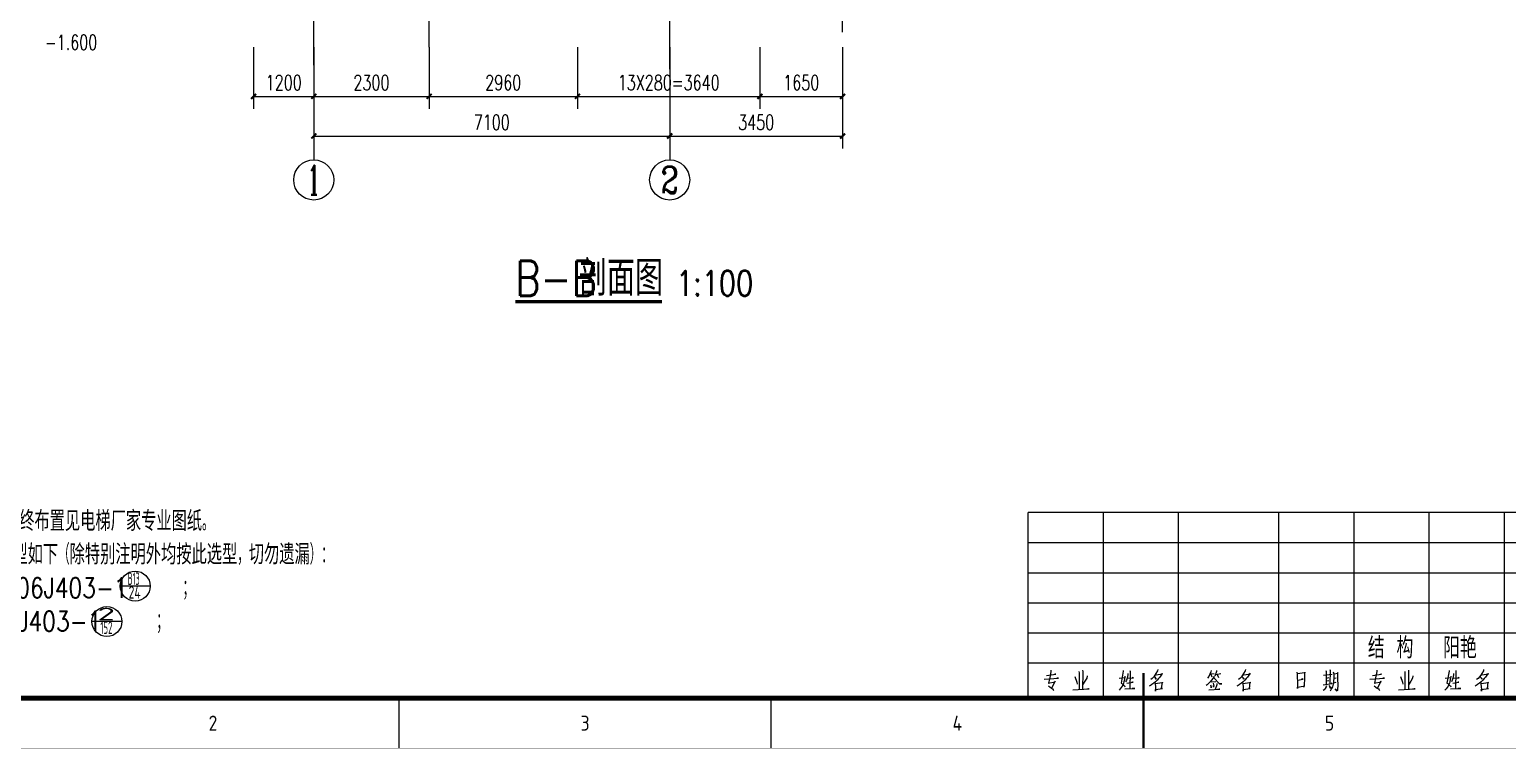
# Model space of a CAD drawing. Extents: x -93062 to 326984, y -142534 to 91021.
# Drawn here: x 140691 to 170173, y -112108 to -97748 of the extents above; entities that cross this region are included whole.
import ezdxf
from ezdxf.enums import TextEntityAlignment as Align

# ---------------------------------------------------------------- set-up
doc = ezdxf.new("R2010")
doc.units = 0
doc.header["$LTSCALE"] = 1000
doc.header["$MEASUREMENT"] = 0
doc.linetypes.add('DOTE', pattern=[2.42, 2, -0.2, 0.02, -0.2])
doc.layers.get('0').update_dxf_attribs({"color": 8})
doc.layers.get('Defpoints').update_dxf_attribs({"color": 8})
for name, color, linetype in [('AXIS', 8, 'Continuous'), ('AXIS_TEXT', 8, 'Continuous'), ('CENTRE LINE', 8, 'DOTE'), ('DIM_SYMB', 8, 'Continuous'), ('DOTE', 8, 'DOTE'), ('HQ1', 8, 'Continuous'), ('HQ2', 8, 'Continuous'), ('PUB_TEXT', 8, 'Continuous'), ('TEXT', 8, 'Continuous')]:
    doc.layers.add(name, color=color, linetype=linetype)
doc.styles.add('_TCH_AXIS', font='COMPLEX', dxfattribs={"bigfont": 'GBCBIG'})
doc.styles.add('_TCH_DIM', font='SIMPLEX', dxfattribs={"bigfont": 'GBCBIG'})
doc.styles.add('_TCH_DIM_T3', font='SIMPLEX', dxfattribs={"width": 0.705882, "bigfont": 'GBCBIG'})
doc.styles.add('HZTXT', font='geditxt.shx', dxfattribs={"width": 0.8, "bigfont": 'hztxt1.shx'})
doc.styles.get("Standard").update_dxf_attribs({"font": 'gbenor.shx', "bigfont": 'gbcbig.shx'})
doc.styles.add('TK', font='GEDITXT.SHX', dxfattribs={"width": 0.85, "height": 3.5, "bigfont": 'DXT.SHX'})
doc.dimstyles.new('_TCH_ARCH&&100', dxfattribs={"dimtxt": 297.5, "dimasz": 100, "dimexe": 250, "dimexo": 300, "dimgap": 126.25, "dimtad": 1, "dimdec": 0, "dimzin": 0, "dimdsep": 46, "dimtxsty": '_TCH_DIM_T3', "dimblk": 'ARCHTICK', "dimcen": 0.09, "dimazin": 2, "dimtfac": 1, "dimtdec": 0, "dimtix": 1, "dimtmove": 2, "dimatfit": 3, "dimfxl": 1, "dimtolj": 1, "dimtzin": 0, "dimarcsym": 0})

# ---------------------------------------------------------------- blocks, each defined once
blk = doc.blocks.new('GEDI_WK_A2')
at = {"color": 3}
for p, q in [((148.5, 0), (148.5, 10)), ((222.75, 0), (222.75, 10)), ((297, 0), (297, 10))]:
    blk.add_line(p, q, dxfattribs=at)
for points, const_width in [([(0, 0), (594, 0), (594, 420), (0, 420)], 0.1), ([(25, 10), (584, 10), (584, 410), (25, 410)], 1)]:
    blk.add_lwpolyline(points, close=True, dxfattribs=dict(at, const_width=const_width))
at = {"color": 3, "const_width": 0.5}
blk.add_lwpolyline([(297, 0), (297, 15)], dxfattribs=at)
at = {"color": 3}
for s, p in [('2', (111.38, 5)), ('3', (185.62, 5)), ('4', (259.88, 5)), ('5', (334.12, 5))]:
    blk.add_text(s, height=3, dxfattribs=at).set_placement(p, align=Align.MIDDLE)
blk = doc.blocks.new('GEDI_HQ1_2012')
at = {"layer": 'HQ1', "color": 2}
for p, q in [((0, 37), (-65, 37)), ((-65, 0), (-65, 37)), ((-50, 0), (-50, 37)), ((-35, 0), (-35, 37)), ((-15, 0), (-15, 37)), ((0, 0), (0, 37)), ((-65, 31), (0, 31)), ((-65, 25), (0, 25)), ((-65, 19), (0, 19)), ((-65, 13), (0, 13)), ((-65, 7), (0, 7)), ((0, 0), (0, 7)), ((-65, 0), (0, 0))]:
    blk.add_line(p, q, dxfattribs=at)
at = {"layer": 'HQ1', "color": 7, "lineweight": 0}
for points in [[(-61.84, 3.75), (-58.95, 3.96), (-59.09, 3.99), (-59.26, 3.96)], [(-61.32, 4.51), (-59.5, 4.74), (-59.61, 4.74), (-59.81, 4.67)], [(-60.48, 5.59), (-60.45, 5.32), (-60.68, 4.06), (-60.94, 2.94), (-61, 3), (-59.61, 3.24), (-59.64, 3.34), (-60.33, 1.98)], [(-55.7, 4.3), (-55.3, 3.17), (-55.24, 2.8)], [(-54.89, 5.32), (-54.83, 5.02), (-54.83, 1.71)], [(-54.16, 5.56), (-54.1, 5.29), (-54.16, 1.74)], [(-53.24, 4.44), (-53.3, 3.99), (-53.67, 3.34), (-54.13, 2.66)], [(-45.7, 4.4), (-45.7, 4.26), (-45.81, 3.69), (-45.9, 3.24), (-45.95, 2.94), (-46.07, 2.69), (-46.25, 2.39), (-46.42, 2.12), (-46.62, 1.84), (-46.85, 1.57)], [(-46.82, 3.96), (-45.72, 4.09)], [(-46.04, 5.53), (-46.04, 5.36), (-46.48, 3), (-46.3, 2.9), (-46.1, 2.73), (-45.92, 2.59), (-45.78, 2.42), (-45.7, 2.25)], [(-45.12, 4.88), (-45.12, 4.64), (-45.26, 3.99), (-45.4, 3.58), (-45.58, 3.21)], [(-45.29, 3), (-44.07, 3.17), (-44.22, 3.17), (-44.36, 3.11)], [(-45.17, 3.96), (-44.02, 4.06), (-44.1, 4.09), (-44.27, 4.06)], [(-44.71, 5.53), (-44.68, 5.32), (-44.74, 1.88)], [(-39.56, 4.64), (-39.47, 4.61), (-38.17, 4.84), (-38.25, 4.91), (-38.49, 4.57), (-38.74, 4.2), (-39.01, 3.89), (-39.3, 3.58), (-39.62, 3.27), (-39.96, 2.97), (-40.34, 2.69), (-40.4, 2.66), (-40.63, 2.52), (-40.86, 2.36)], [(-39.15, 5.7), (-39.18, 5.46), (-39.53, 4.91), (-39.73, 4.57), (-39.96, 4.26), (-40.25, 3.92), (-40.54, 3.69)], [(-39.88, 4.26), (-39.82, 4.23), (-39.5, 3.92), (-39.47, 3.75), (-39.59, 3.99)], [(-39.73, 3.04), (-39.67, 2.94), (-39.62, 2.08), (-39.59, 1.98), (-39.59, 1.37), (-39.62, 1.64), (-39.62, 1.74), (-38.19, 1.91), (-38.22, 1.91), (-38.37, 1.91), (-38.22, 3.17), (-38.17, 3.11), (-38.25, 3.07), (-39.64, 2.87)], [(-27.95, 4.37), (-27.98, 4.2), (-28.44, 3.58), (-28.47, 3.51), (-28.7, 3.21), (-29.11, 2.83), (-29.31, 2.66), (-29.51, 2.49)], [(-28.5, 5.49), (-28.53, 5.26), (-28.76, 4.74), (-28.96, 4.33), (-29.2, 3.99)], [(-28.73, 4.81), (-27.89, 4.91)], [(-28.53, 4.78), (-28.33, 4.26)], [(-27.57, 3.27), (-28.5, 3.14)], [(-28.01, 4.13), (-26.85, 2.83), (-26.38, 2.83), (-26.85, 2.87), (-27.08, 3.11)], [(-27.43, 5.49), (-27.4, 5.32), (-27.75, 4.37)], [(-27.6, 4.71), (-26.56, 4.88)], [(-27.28, 4.67), (-27.02, 4.13)], [(-22.07, 4.64), (-21.98, 4.61), (-20.68, 4.84), (-20.76, 4.91), (-20.99, 4.57), (-21.26, 4.2), (-21.52, 3.89), (-21.81, 3.58), (-22.12, 3.27), (-22.47, 2.97), (-22.85, 2.69), (-22.91, 2.66), (-23.14, 2.52), (-23.37, 2.36)], [(-21.66, 5.7), (-21.69, 5.46), (-22.04, 4.91), (-22.24, 4.57), (-22.47, 4.26), (-22.76, 3.92), (-23.05, 3.69)], [(-22.39, 4.26), (-22.33, 4.23), (-22.01, 3.92), (-21.98, 3.75), (-22.1, 3.99)], [(-22.24, 3.04), (-22.18, 2.94), (-22.12, 2.08), (-22.1, 1.98), (-22.1, 1.37), (-22.12, 1.64), (-22.12, 1.74), (-20.71, 1.91), (-20.74, 1.91), (-20.88, 1.91), (-20.74, 3.17), (-20.68, 3.11), (-20.76, 3.07), (-22.15, 2.87)], [(-11.41, 5.19), (-11.35, 4.84), (-11.32, 4.09), (-11.29, 3.31), (-11.29, 3.21), (-11.29, 2.66), (-11.29, 1.94), (-11.29, 2.18), (-10.17, 2.39), (-9.93, 2.15), (-9.87, 2.46), (-9.87, 2.87), (-9.84, 3.65), (-9.82, 4.47), (-9.82, 5.15), (-9.79, 5.05), (-11.32, 4.81)], [(-11.29, 3.58), (-10.17, 3.79), (-10.28, 3.82), (-10.54, 3.69)], [(-6.08, 4.57), (-4.37, 4.78)], [(-5.62, 5.49), (-5.56, 5.29), (-5.56, 2.73)], [(-5.53, 3.99), (-5.01, 4.09)], [(-5.5, 3.41), (-5.04, 3.51)], [(-4.8, 5.7), (-4.75, 5.49), (-4.83, 2.83)], [(-4.14, 5.22), (-4.05, 4.84), (-4.05, 4.09), (-4.08, 3.27), (-4.14, 2.76), (-4.28, 2.22), (-4.46, 1.88), (-4.78, 1.37)], [(-4.08, 3.07), (-4.02, 3.07), (-3.56, 3.17)], [(-4.05, 4.81), (-3.18, 4.98), (-3.27, 5.08), (-3.27, 4.03), (-3.27, 3.96), (-3.24, 2.42), (-3.27, 1.84), (-3.3, 1.5), (-3.33, 1.4), (-3.76, 1.84), (-3.36, 1.54)], [(-4.02, 3.96), (-3.53, 4.06)], [(-60.97, 2.42), (-60.62, 2.15), (-60.39, 1.98), (-60.13, 1.81), (-59.99, 1.67), (-59.9, 1.5)], [(-56.1, 1.64), (-52.83, 1.81), (-52.98, 1.84), (-53.3, 1.77)], [(-45.75, 1.81), (-43.72, 1.91), (-43.93, 1.94), (-44.27, 1.88)], [(-28.99, 1.61), (-26.79, 1.77), (-26.93, 1.77), (-27.25, 1.74)], [(-28.62, 2.66), (-28.47, 2.22), (-28.47, 2.01), (-28.5, 2.29)], [(-28.07, 2.94), (-27.95, 2.42), (-28.01, 2.15), (-28.01, 2.52)], [(-27.34, 2.9), (-27.34, 2.66), (-27.69, 1.71)], [(-6.17, 2.63), (-4.37, 2.9), (-4.46, 2.94), (-4.57, 2.83)], [(-5.5, 2.42), (-5.53, 2.25), (-5.76, 1.91), (-5.97, 1.67), (-6.17, 1.5)], [(-5.04, 2.52), (-4.72, 2.12), (-4.72, 1.94), (-4.83, 2.25)]]:
    blk.add_lwpolyline(points, dxfattribs=at)
blk.add_text('223344', height=0.0001).set_placement((-22.1, 1.74))
blk = doc.blocks.new('GEDI_HQ2_2012')
at = {"layer": 'HQ2', "color": 2}
for p, q in [((0, 37), (-65, 37)), ((-65, 0), (-65, 37)), ((-50, 0), (-50, 37)), ((-35, 0), (-35, 37)), ((-15, 0), (-15, 37)), ((0, 0), (0, 37)), ((-65, 31), (0, 31)), ((-65, 25), (0, 25)), ((-65, 19), (0, 19)), ((-65, 13), (0, 13)), ((-65, 7), (0, 7)), ((0, 0), (0, 7)), ((-65, 0), (0, 0))]:
    blk.add_line(p, q, dxfattribs=at)
at = {"layer": 'HQ2', "color": 7, "lineweight": 0}
for points in [[(-61.84, 3.75), (-58.95, 3.96), (-59.09, 3.99), (-59.26, 3.96)], [(-61.32, 4.51), (-59.5, 4.74), (-59.61, 4.74), (-59.81, 4.67)], [(-60.48, 5.59), (-60.45, 5.32), (-60.68, 4.06), (-60.94, 2.94), (-61, 3), (-59.61, 3.24), (-59.64, 3.34), (-60.33, 1.98)], [(-55.7, 4.3), (-55.3, 3.17), (-55.24, 2.8)], [(-54.89, 5.32), (-54.83, 5.02), (-54.83, 1.71)], [(-54.16, 5.56), (-54.1, 5.29), (-54.16, 1.74)], [(-53.24, 4.44), (-53.3, 3.99), (-53.67, 3.34), (-54.13, 2.66)], [(-45.7, 4.4), (-45.7, 4.26), (-45.81, 3.69), (-45.9, 3.24), (-45.95, 2.94), (-46.07, 2.69), (-46.25, 2.39), (-46.42, 2.12), (-46.62, 1.84), (-46.85, 1.57)], [(-46.82, 3.96), (-45.72, 4.09)], [(-46.04, 5.53), (-46.04, 5.36), (-46.48, 3), (-46.3, 2.9), (-46.1, 2.73), (-45.92, 2.59), (-45.78, 2.42), (-45.7, 2.25)], [(-45.12, 4.88), (-45.12, 4.64), (-45.26, 3.99), (-45.4, 3.58), (-45.58, 3.21)], [(-45.29, 3), (-44.07, 3.17), (-44.22, 3.17), (-44.36, 3.11)], [(-45.17, 3.96), (-44.02, 4.06), (-44.1, 4.09), (-44.27, 4.06)], [(-44.71, 5.53), (-44.68, 5.32), (-44.74, 1.88)], [(-39.56, 4.64), (-39.47, 4.61), (-38.17, 4.84), (-38.25, 4.91), (-38.49, 4.57), (-38.74, 4.2), (-39.01, 3.89), (-39.3, 3.58), (-39.62, 3.27), (-39.96, 2.97), (-40.34, 2.69), (-40.4, 2.66), (-40.63, 2.52), (-40.86, 2.36)], [(-39.15, 5.7), (-39.18, 5.46), (-39.53, 4.91), (-39.73, 4.57), (-39.96, 4.26), (-40.25, 3.92), (-40.54, 3.69)], [(-39.88, 4.26), (-39.82, 4.23), (-39.5, 3.92), (-39.47, 3.75), (-39.59, 3.99)], [(-39.73, 3.04), (-39.67, 2.94), (-39.62, 2.08), (-39.59, 1.98), (-39.59, 1.37), (-39.62, 1.64), (-39.62, 1.74), (-38.19, 1.91), (-38.22, 1.91), (-38.37, 1.91), (-38.22, 3.17), (-38.17, 3.11), (-38.25, 3.07), (-39.64, 2.87)], [(-27.95, 4.37), (-27.98, 4.2), (-28.44, 3.58), (-28.47, 3.51), (-28.7, 3.21), (-29.11, 2.83), (-29.31, 2.66), (-29.51, 2.49)], [(-28.5, 5.49), (-28.53, 5.26), (-28.76, 4.74), (-28.96, 4.33), (-29.2, 3.99)], [(-28.73, 4.81), (-27.89, 4.91)], [(-28.53, 4.78), (-28.33, 4.26)], [(-27.57, 3.27), (-28.5, 3.14)], [(-28.01, 4.13), (-26.85, 2.83), (-26.38, 2.83), (-26.85, 2.87), (-27.08, 3.11)], [(-27.43, 5.49), (-27.4, 5.32), (-27.75, 4.37)], [(-27.6, 4.71), (-26.56, 4.88)], [(-27.28, 4.67), (-27.02, 4.13)], [(-22.07, 4.64), (-21.98, 4.61), (-20.68, 4.84), (-20.76, 4.91), (-20.99, 4.57), (-21.26, 4.2), (-21.52, 3.89), (-21.81, 3.58), (-22.12, 3.27), (-22.47, 2.97), (-22.85, 2.69), (-22.91, 2.66), (-23.14, 2.52), (-23.37, 2.36)], [(-21.66, 5.7), (-21.69, 5.46), (-22.04, 4.91), (-22.24, 4.57), (-22.47, 4.26), (-22.76, 3.92), (-23.05, 3.69)], [(-22.39, 4.26), (-22.33, 4.23), (-22.01, 3.92), (-21.98, 3.75), (-22.1, 3.99)], [(-22.24, 3.04), (-22.18, 2.94), (-22.12, 2.08), (-22.1, 1.98), (-22.1, 1.37), (-22.12, 1.64), (-22.12, 1.74), (-20.71, 1.91), (-20.74, 1.91), (-20.88, 1.91), (-20.74, 3.17), (-20.68, 3.11), (-20.76, 3.07), (-22.15, 2.87)], [(-11.41, 5.19), (-11.35, 4.84), (-11.32, 4.09), (-11.29, 3.31), (-11.29, 3.21), (-11.29, 2.66), (-11.29, 1.94), (-11.29, 2.18), (-10.17, 2.39), (-9.93, 2.15), (-9.87, 2.46), (-9.87, 2.87), (-9.84, 3.65), (-9.82, 4.47), (-9.82, 5.15), (-9.79, 5.05), (-11.32, 4.81)], [(-11.29, 3.58), (-10.17, 3.79), (-10.28, 3.82), (-10.54, 3.69)], [(-6.08, 4.57), (-4.37, 4.78)], [(-5.62, 5.49), (-5.56, 5.29), (-5.56, 2.73)], [(-5.53, 3.99), (-5.01, 4.09)], [(-5.5, 3.41), (-5.04, 3.51)], [(-4.8, 5.7), (-4.75, 5.49), (-4.83, 2.83)], [(-4.14, 5.22), (-4.05, 4.84), (-4.05, 4.09), (-4.08, 3.27), (-4.14, 2.76), (-4.28, 2.22), (-4.46, 1.88), (-4.78, 1.37)], [(-4.08, 3.07), (-4.02, 3.07), (-3.56, 3.17)], [(-4.05, 4.81), (-3.18, 4.98), (-3.27, 5.08), (-3.27, 4.03), (-3.27, 3.96), (-3.24, 2.42), (-3.27, 1.84), (-3.3, 1.5), (-3.33, 1.4), (-3.76, 1.84), (-3.36, 1.54)], [(-4.02, 3.96), (-3.53, 4.06)], [(-60.97, 2.42), (-60.62, 2.15), (-60.39, 1.98), (-60.13, 1.81), (-59.99, 1.67), (-59.9, 1.5)], [(-56.1, 1.64), (-52.83, 1.81), (-52.98, 1.84), (-53.3, 1.77)], [(-45.75, 1.81), (-43.72, 1.91), (-43.93, 1.94), (-44.27, 1.88)], [(-28.99, 1.61), (-26.79, 1.77), (-26.93, 1.77), (-27.25, 1.74)], [(-28.62, 2.66), (-28.47, 2.22), (-28.47, 2.01), (-28.5, 2.29)], [(-28.07, 2.94), (-27.95, 2.42), (-28.01, 2.15), (-28.01, 2.52)], [(-27.34, 2.9), (-27.34, 2.66), (-27.69, 1.71)], [(-6.17, 2.63), (-4.37, 2.9), (-4.46, 2.94), (-4.57, 2.83)], [(-5.5, 2.42), (-5.53, 2.25), (-5.76, 1.91), (-5.97, 1.67), (-6.17, 1.5)], [(-5.04, 2.52), (-4.72, 2.12), (-4.72, 1.94), (-4.83, 2.25)]]:
    blk.add_lwpolyline(points, dxfattribs=at)
blk.add_text('112233', height=0.0001).set_placement((-22.1, 1.74))
blk = doc.blocks.new('A$C1C011119')
for name, p in [('GEDI_WK_A2', (0, 0)), ('GEDI_HQ2_2012', (339, 10)), ('GEDI_HQ1_2012', (404, 10))]:
    blk.add_blockref(name, p)
at = {"style": 'TK', "width": 0.85}
for tag, height, p in [('PROJECTNAME', 4.75, (529, 44)), ('PHASE', 4, (571, 44)), ('DRAWINGNAME', 4.75, (539, 31))]:
    blk.add_attdef(tag, text='', height=height, dxfattribs=at).set_placement(p, align=Align.MIDDLE_CENTER)
for tag, p, height in [('APPROVE', (416, 32.75), 3.5), ('DESIGN', (461, 32.75), 3.5), ('REVIEW1', (416, 25.75), 3.5), ('DRAW', (461, 25.75), 3.5), ('REVIEW2', (416, 18.75), 3.5), ('PROPORTION', (461, 18.75), 3.5), ('DRAWINGNUMBER', (511, 18.5), 4), ('CHECK', (416, 11.75), 3.5), ('DATE', (461, 11.75), 3.5), ('VERSION', (577, 11.75), 3.5)]:
    blk.add_attdef(tag, p, '', height=height, dxfattribs=at)
blk = doc.blocks.new('safsafasffasfsd')
at = {"xscale": 100, "yscale": 100, "zscale": 100}
blk.add_blockref('A$C1C011119', (-59400, 0), dxfattribs=at)
blk = doc.blocks.new('_ArchTick')
at = {"color": 0, "linetype": 'ByBlock', "const_width": 0.4}
blk.add_lwpolyline([(-0.5, -0.5), (0.5, 0.5)], dxfattribs=at)
blk = doc.blocks.new('*D554')
at = {"layer": 'AXIS', "color": 0, "lineweight": -2, "transparency": 16777216}
for p, q in [((145161, -98098), (145161, -99331)), ((146361, -98098), (146361, -99331)), ((145161, -99081), (146361, -99081))]:
    blk.add_line(p, q, dxfattribs=at)
at = {"layer": 'Defpoints', "color": 0, "transparency": 16777216}
for p in [(145161, -97798), (146361, -97798), (146361, -99081)]:
    blk.add_point(p, dxfattribs=at)
at = {"layer": 'AXIS', "color": 0, "lineweight": -2, "transparency": 16777216, "xscale": 100, "yscale": 100, "zscale": 100, "rotation": 180}
blk.add_blockref('_ArchTick', (145161, -99081), dxfattribs=at)
at = {"layer": 'AXIS', "color": 0, "lineweight": -2, "transparency": 16777216, "xscale": 100, "yscale": 100, "zscale": 100}
blk.add_blockref('_ArchTick', (146361, -99081), dxfattribs=at)
at = {"layer": 'AXIS', "color": 0, "transparency": 16777216, "insert": (145761, -98806), "char_height": 297.5, "attachment_point": 5, "style": '_TCH_DIM_T3'}
blk.add_mtext('\\A1;1200', dxfattribs=at)
blk = doc.blocks.new('*D555')
at = {"layer": 'AXIS', "color": 0, "lineweight": -2, "transparency": 16777216}
for p, q in [((146361, -98098), (146361, -99331)), ((148661, -98098), (148661, -99331)), ((146361, -99081), (148661, -99081))]:
    blk.add_line(p, q, dxfattribs=at)
at = {"layer": 'Defpoints', "color": 0, "transparency": 16777216}
for p in [(146361, -97798), (148661, -97798), (148661, -99081)]:
    blk.add_point(p, dxfattribs=at)
at = {"layer": 'AXIS', "color": 0, "lineweight": -2, "transparency": 16777216, "xscale": 100, "yscale": 100, "zscale": 100, "rotation": 180}
blk.add_blockref('_ArchTick', (146361, -99081), dxfattribs=at)
at = {"layer": 'AXIS', "color": 0, "lineweight": -2, "transparency": 16777216, "xscale": 100, "yscale": 100, "zscale": 100}
blk.add_blockref('_ArchTick', (148661, -99081), dxfattribs=at)
at = {"layer": 'AXIS', "color": 0, "transparency": 16777216, "insert": (147511, -98806), "char_height": 297.5, "attachment_point": 5, "style": '_TCH_DIM_T3'}
blk.add_mtext('\\A1;2300', dxfattribs=at)
blk = doc.blocks.new('*D556')
at = {"layer": 'AXIS', "color": 0, "lineweight": -2, "transparency": 16777216}
for p, q in [((148661, -98098), (148661, -99331)), ((151621, -98098), (151621, -99331)), ((148661, -99081), (151621, -99081))]:
    blk.add_line(p, q, dxfattribs=at)
at = {"layer": 'Defpoints', "color": 0, "transparency": 16777216}
for p in [(148661, -97798), (151621, -97798), (151621, -99081)]:
    blk.add_point(p, dxfattribs=at)
at = {"layer": 'AXIS', "color": 0, "lineweight": -2, "transparency": 16777216, "xscale": 100, "yscale": 100, "zscale": 100, "rotation": 180}
blk.add_blockref('_ArchTick', (148661, -99081), dxfattribs=at)
at = {"layer": 'AXIS', "color": 0, "lineweight": -2, "transparency": 16777216, "xscale": 100, "yscale": 100, "zscale": 100}
blk.add_blockref('_ArchTick', (151621, -99081), dxfattribs=at)
at = {"layer": 'AXIS', "color": 0, "transparency": 16777216, "insert": (150141, -98806), "char_height": 297.5, "attachment_point": 5, "style": '_TCH_DIM_T3'}
blk.add_mtext('\\A1;2960', dxfattribs=at)
blk = doc.blocks.new('*D557')
at = {"layer": 'AXIS', "color": 0, "lineweight": -2, "transparency": 16777216}
for p, q in [((151621, -98098), (151621, -99331)), ((155261, -98098), (155261, -99331)), ((151621, -99081), (155261, -99081))]:
    blk.add_line(p, q, dxfattribs=at)
at = {"layer": 'Defpoints', "color": 0, "transparency": 16777216}
for p in [(151621, -97798), (155261, -97798), (155261, -99081)]:
    blk.add_point(p, dxfattribs=at)
at = {"layer": 'AXIS', "color": 0, "lineweight": -2, "transparency": 16777216, "xscale": 100, "yscale": 100, "zscale": 100, "rotation": 180}
blk.add_blockref('_ArchTick', (151621, -99081), dxfattribs=at)
at = {"layer": 'AXIS', "color": 0, "lineweight": -2, "transparency": 16777216, "xscale": 100, "yscale": 100, "zscale": 100}
blk.add_blockref('_ArchTick', (155261, -99081), dxfattribs=at)
at = {"layer": 'AXIS', "color": 0, "transparency": 16777216, "insert": (153441, -98806), "char_height": 297.5, "attachment_point": 5, "style": '_TCH_DIM_T3'}
blk.add_mtext('\\A1;13X280=3640', dxfattribs=at)
blk = doc.blocks.new('*D558')
at = {"layer": 'AXIS', "color": 0, "lineweight": -2, "transparency": 16777216}
for p, q in [((155261, -98098), (155261, -99331)), ((156911, -98098), (156911, -99331)), ((155261, -99081), (156911, -99081))]:
    blk.add_line(p, q, dxfattribs=at)
at = {"layer": 'Defpoints', "color": 0, "transparency": 16777216}
for p in [(155261, -97798), (156911, -97798), (156911, -99081)]:
    blk.add_point(p, dxfattribs=at)
at = {"layer": 'AXIS', "color": 0, "lineweight": -2, "transparency": 16777216, "xscale": 100, "yscale": 100, "zscale": 100, "rotation": 180}
blk.add_blockref('_ArchTick', (155261, -99081), dxfattribs=at)
at = {"layer": 'AXIS', "color": 0, "lineweight": -2, "transparency": 16777216, "xscale": 100, "yscale": 100, "zscale": 100}
blk.add_blockref('_ArchTick', (156911, -99081), dxfattribs=at)
at = {"layer": 'AXIS', "color": 0, "transparency": 16777216, "insert": (156086, -98806), "char_height": 297.5, "attachment_point": 5, "style": '_TCH_DIM_T3'}
blk.add_mtext('\\A1;1650', dxfattribs=at)
blk = doc.blocks.new('*D559')
at = {"layer": 'AXIS', "color": 0, "lineweight": -2, "transparency": 16777216}
for p, q in [((146361, -98607), (146361, -100122)), ((153461, -98607), (153461, -100122)), ((146361, -99872), (153461, -99872))]:
    blk.add_line(p, q, dxfattribs=at)
at = {"layer": 'Defpoints', "color": 0, "transparency": 16777216}
for p in [(146361, -98307), (153461, -98307), (153461, -99872)]:
    blk.add_point(p, dxfattribs=at)
at = {"layer": 'AXIS', "color": 0, "lineweight": -2, "transparency": 16777216, "xscale": 100, "yscale": 100, "zscale": 100, "rotation": 180}
blk.add_blockref('_ArchTick', (146361, -99872), dxfattribs=at)
at = {"layer": 'AXIS', "color": 0, "lineweight": -2, "transparency": 16777216, "xscale": 100, "yscale": 100, "zscale": 100}
blk.add_blockref('_ArchTick', (153461, -99872), dxfattribs=at)
at = {"layer": 'AXIS', "color": 0, "transparency": 16777216, "insert": (149911, -99597), "char_height": 297.5, "attachment_point": 5, "style": '_TCH_DIM_T3'}
blk.add_mtext('\\A1;7100', dxfattribs=at)
blk = doc.blocks.new('*D560')
at = {"layer": 'AXIS', "color": 0, "lineweight": -2, "transparency": 16777216}
for p, q in [((153461, -98607), (153461, -100122)), ((156911, -98607), (156911, -100122)), ((153461, -99872), (156911, -99872))]:
    blk.add_line(p, q, dxfattribs=at)
at = {"layer": 'Defpoints', "color": 0, "transparency": 16777216}
for p in [(153461, -98307), (156911, -98307), (156911, -99872)]:
    blk.add_point(p, dxfattribs=at)
at = {"layer": 'AXIS', "color": 0, "lineweight": -2, "transparency": 16777216, "xscale": 100, "yscale": 100, "zscale": 100, "rotation": 180}
blk.add_blockref('_ArchTick', (153461, -99872), dxfattribs=at)
at = {"layer": 'AXIS', "color": 0, "lineweight": -2, "transparency": 16777216, "xscale": 100, "yscale": 100, "zscale": 100}
blk.add_blockref('_ArchTick', (156911, -99872), dxfattribs=at)
at = {"layer": 'AXIS', "color": 0, "transparency": 16777216, "insert": (155186, -99597), "char_height": 297.5, "attachment_point": 5, "style": '_TCH_DIM_T3'}
blk.add_mtext('\\A1;3450', dxfattribs=at)

msp = doc.modelspace()

# ---------------------------------------------------------------- linework, layer by layer
at = {"layer": 'AXIS'}
for p, q in [((153460.7, -98098.5), (153460.7, -100348.1)), ((146360.7, -98607), (146360.7, -100348.1))]:
    msp.add_line(p, q, dxfattribs=at)
for centre in [(146360.7, -100748.1), (153460.7, -100748.1)]:
    msp.add_circle(centre, 400, dxfattribs=at)
at = {"layer": 'CENTRE LINE'}
msp.add_line((156910.7, -97798.5), (156910.7, -77782.5), dxfattribs=at)
msp.add_lwpolyline([(148660.7, -98098.5), (148660.7, -77754)], dxfattribs=at)
at = {"layer": 'DIM_SYMB', "const_width": 70}
msp.add_lwpolyline([(150378.9, -103176.5), (153305.1, -103176.5)], dxfattribs=at)
at = {"layer": 'DOTE'}
for points in [[(146360.7, -98461.5), (146360.7, -76608)], [(153460.7, -98535.5), (153460.7, -76608)]]:
    msp.add_lwpolyline(points, dxfattribs=at)
at = {"layer": 'TEXT'}
for p, q in [((143097.5, -108850.5), (142498.5, -108850.5)), ((142533, -109556.5), (141934, -109556.5))]:
    msp.add_line(p, q, dxfattribs=at)
for centre in [(142798, -108850.5), (142233.5, -109556.5)]:
    msp.add_circle(centre, 299.5, dxfattribs=at)

# ---------------------------------------------------------------- block references
msp.add_blockref('safsafasffasfsd', (192612, -112083.5))

# ---------------------------------------------------------------- texts
at = {"style": 'HZTXT', "width": 0.8}
for s, p in [('结', (167388.5, -110292.5)), ('构', (167959.7, -110292.5)), ('阳艳', (168888.5, -110292.5))]:
    msp.add_text(s, height=420, dxfattribs=at).set_placement(p)
at = {"layer": 'AXIS_TEXT', "style": '_TCH_AXIS'}
for s, height, p, p2 in [('1', 588.3, (146234.7, -101042.2), (146486.8, -101042.2)), ('2', 532.5, (153283.2, -101014.4), (153638.2, -101014.4))]:
    msp.add_text(s, height=height, dxfattribs=at).set_placement(p, p2, align=Align.FIT)
at = {"layer": 'PUB_TEXT'}
for s, height, style, width, p in [('-1.600', 297.5, '_TCH_DIM', 0.705882, (140998.5, -98152.2)), ('剖面图', 700, 'HZTXT', 0.8, (151648.2, -103058.5)), ('B-B', 700, 'HZTXT', 0.8, (150378.9, -103058.5)), ('1:100', 500, 'HZTXT', 0.8, (153585.1, -103058.5))]:
    msp.add_text(s, height=height, dxfattribs=dict(at, style=style, width=width)).set_placement(p)
at = {"layer": 'TEXT'}
for s, width, p, p2 in [('B13', 0.612861, (142647.4, -108826.4), (142888.5, -108826.4)), ('24', 0.85865, (142667.4, -109099.2), (142908.5, -109099.2)), ('2', 2.79686, (142043.2, -109532.4), (142398.1, -109532.4)), ('152', 0.640409, (142102.9, -109805.2), (142344, -109805.2))]:
    msp.add_text(s, height=249.6, dxfattribs=dict(at, width=width)).set_placement(p, p2, align=Align.FIT)
at = {"layer": 'TEXT', "insert": (136981, -106684), "char_height": 300, "width": 13173.787, "attachment_point": 1}
msp.add_mtext('{\\Fgeditxt,dxt|c134;\\H1.3333x;\\W0.8;设计说明\\Fsimplex,gbcbig|c134;：\\Fgeditxt,dxt|c134;\\P1. 电梯部分仅为示意,最终布置见电梯厂家专业图纸\\Fsimplex,gbcbig|c134;。\\Fgeditxt,dxt|c134;\\P2. 本图栏杆做法具体选型如下\\Fsimplex,gbcbig|c134;（\\Fgeditxt,dxt|c134;除特别注明外均按此选型\\Fsimplex,gbcbig|c134;，\\Fgeditxt,dxt|c134;切勿遗漏\\Fsimplex,gbcbig|c134;）：\\Fgeditxt,dxt|c134;\\P   不锈钢栏杆   国标06J403-1     \\Fsimplex,gbcbig|c134;；\\Fgeditxt,dxt|c134;   \\P   梯裙做法  国标06J403-1     \\Fsimplex,gbcbig|c134;；\\Fgeditxt,dxt|c134;       \\P   \\P}\\P  ', dxfattribs=at)

# ---------------------------------------------------------------- dimensions: what is measured, and where the dimension line sits
at = {"layer": 'AXIS'}
for p1, p2, distance, picture, middle in [((145160.7, -97798.5), (146360.7, -97798.5), -1282.1, '*D554', (145760.7, -98805.6)), ((146360.7, -97798.5), (148660.7, -97798.5), -1282.1, '*D555', (147510.7, -98805.6)), ((148660.7, -97798.5), (151620.7, -97798.5), -1282.1, '*D556', (150140.7, -98805.6)), ((155260.7, -97798.5), (156910.7, -97798.5), -1282.1, '*D558', (156085.7, -98805.6)), ((146360.7, -98307), (153460.7, -98307), -1565.2, '*D559', (149910.7, -99597.1)), ((153460.7, -98307), (156910.7, -98307), -1565.2, '*D560', (155185.7, -99597.1))]:
    dim = msp.add_aligned_dim(p1=p1, p2=p2, distance=distance, dimstyle='_TCH_ARCH&&100', dxfattribs=at)
    dim.commit()
    dim.dimension.update_dxf_attribs({"geometry": picture, "text_midpoint": middle})
dim = msp.add_aligned_dim(p1=(151620.7, -97798.5), p2=(155260.7, -97798.5), distance=-1282.1, text='13X280=3640', dimstyle='_TCH_ARCH&&100', dxfattribs=at)
dim.commit()
dim.dimension.update_dxf_attribs({"geometry": '*D557', "text_midpoint": (153440.7, -98805.6)})

doc.saveas('drawing.dxf')
